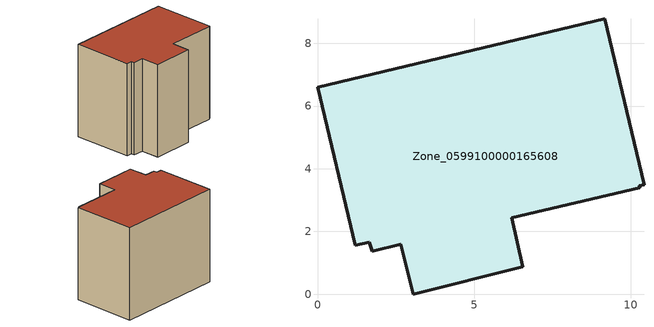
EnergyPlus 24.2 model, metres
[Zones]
Zone_0599100000165608
 floor ground (C_G): 10.42,3.49 10.26,3.46 10.28,3.39 6.2,2.43 6.55,0.87 3.06,0 2.66,1.59 1.75,1.37 1.66,1.65 1.2,1.56 0,6.6 9.16,8.78 z0
 wall outside (C_F): 3.06,0 6.55,0.87 6.2,2.43 10.28,3.39 10.26,3.46 10.42,3.49 9.16,8.78 0,6.6 1.2,1.56 1.66,1.65 1.75,1.37 2.66,1.59 3.06,0 z0:8.02
 roof outside (C_R): 10.26,3.46 10.42,3.49 9.16,8.78 0,6.6 1.2,1.56 1.66,1.65 1.75,1.37 2.66,1.59 3.06,0 6.55,0.87 6.2,2.43 10.28,3.39 z8.02
[BUILDING]
Pand.0599100000165608: North Axis=0; Terrain=City; Loads Convergence Tolerance Value=0.04; Temperature Convergence Tolerance Value=0.4; Solar Distribution=FullExterior; Maximum Number of Warmup Days=25; Minimum Number of Warmup Days=1
[Site:Location]
Rotterdam.The.Hague.AP_ZH_NLD Design_Conditions: Latitude=51.96; Longitude=4.45; Time Zone=1; Elevation=-4.5
[SITE:GROUNDTEMPERATURE:BUILDINGSURFACE]
18, 18, 18, 18, 18, 18, 18, 18, 18, 18, 18, 18
[MATERIAL] Thermal Absorptance=0.9; Solar Absorptance=0.7; Visible Absorptance=0.7
Name | Roughness | Thickness | Conductivity | Density | Specific Heat
G.TC.1975-1991 | MediumSmooth | 0.15 | 0.288461 | 540 | 1210
F.TC.1975-1991 | Rough | 0.3 | 0.230769 | 1920 | 840
R.TC.1975-1991 | MediumRough | 0.2 | 0.153846 | 1500 | 1000
[CONSTRUCTION]
C_G: G.TC.1975-1991
C_F: F.TC.1975-1991
C_R: R.TC.1975-1991
[ZONE]
Zone_0599100000165608: Type=1; Multiplier=1; Ceiling Height=Autocalculate; Volume=Autocalculate; Floor Area=autocalculate; Part of Total Floor Area=Yes
[ZONEINFILTRATION:DESIGNFLOWRATE]
Infil_Zone_0599100000165608: Zone or ZoneList or Space or SpaceList=Zone_0599100000165608; Schedule=AlwaysOn; Design Flow Rate Calculation Method=Flow/Area; Flow Rate per Floor Area=0.003; Constant Term Coefficient=1; Temperature Term Coefficient=0; Velocity Term Coefficient=0; Velocity Squared Term Coefficient=0
[HVACTEMPLATE:ZONE:IDEALLOADSAIRSYSTEM]
Zone_0599100000165608: Maximum Heating Supply Air Temperature=50; Minimum Cooling Supply Air Temperature=13; Maximum Heating Supply Air Humidity Ratio=0.0156; Minimum Cooling Supply Air Humidity Ratio=0.0077; Heating Limit=NoLimit; Cooling Limit=NoLimit; Dehumidification Control Type=ConstantSensibleHeatRatio; Cooling Sensible Heat Ratio=0.7; Dehumidification Setpoint=60; Humidification Control Type=None; Humidification Setpoint=30; Outdoor Air Method=None; Outdoor Air Flow Rate per Person=0.00944; Outdoor Air Flow Rate per Zone Floor Area=0; Outdoor Air Flow Rate per Zone=0; Demand Controlled Ventilation Type=None; Outdoor Air Economizer Type=NoEconomizer; Heat Recovery Type=None; Sensible Heat Recovery Effectiveness=0.7; Latent Heat Recovery Effectiveness=0.65
[ZONECONTROL:THERMOSTAT]
ThermostatControl_Zone_0599100000165608: Zone or ZoneList=Zone_0599100000165608; Control Type Schedule=DualSetpointControlType; Control 1=Thermostat_Zone_0599100000165608; Temperature Difference Between Cutout And Setpoint=0
[THERMOSTATSETPOINT:DUALSETPOINT]
Thermostat_Zone_0599100000165608: Heating Setpoint Temperature Schedule=HeatingSetpoint_Zone_0599100000165608; Cooling Setpoint Temperature Schedule=CoolingSetpoint_Zone_0599100000165608
[SCHEDULE:COMPACT]
HeatingSetpoint_Zone_0599100000165608: Through: 12/31, For: AllDays, Until: 24:00, 21
CoolingSetpoint_Zone_0599100000165608: Through: 12/31, For: AllDays, Until: 24:00, 24
DualSetpointControlType: Through: 12/31, For: AllDays, Until: 24:00, 4
AlwaysOn: Through: 12/31, For: AllDays, Until: 24:00, 1
